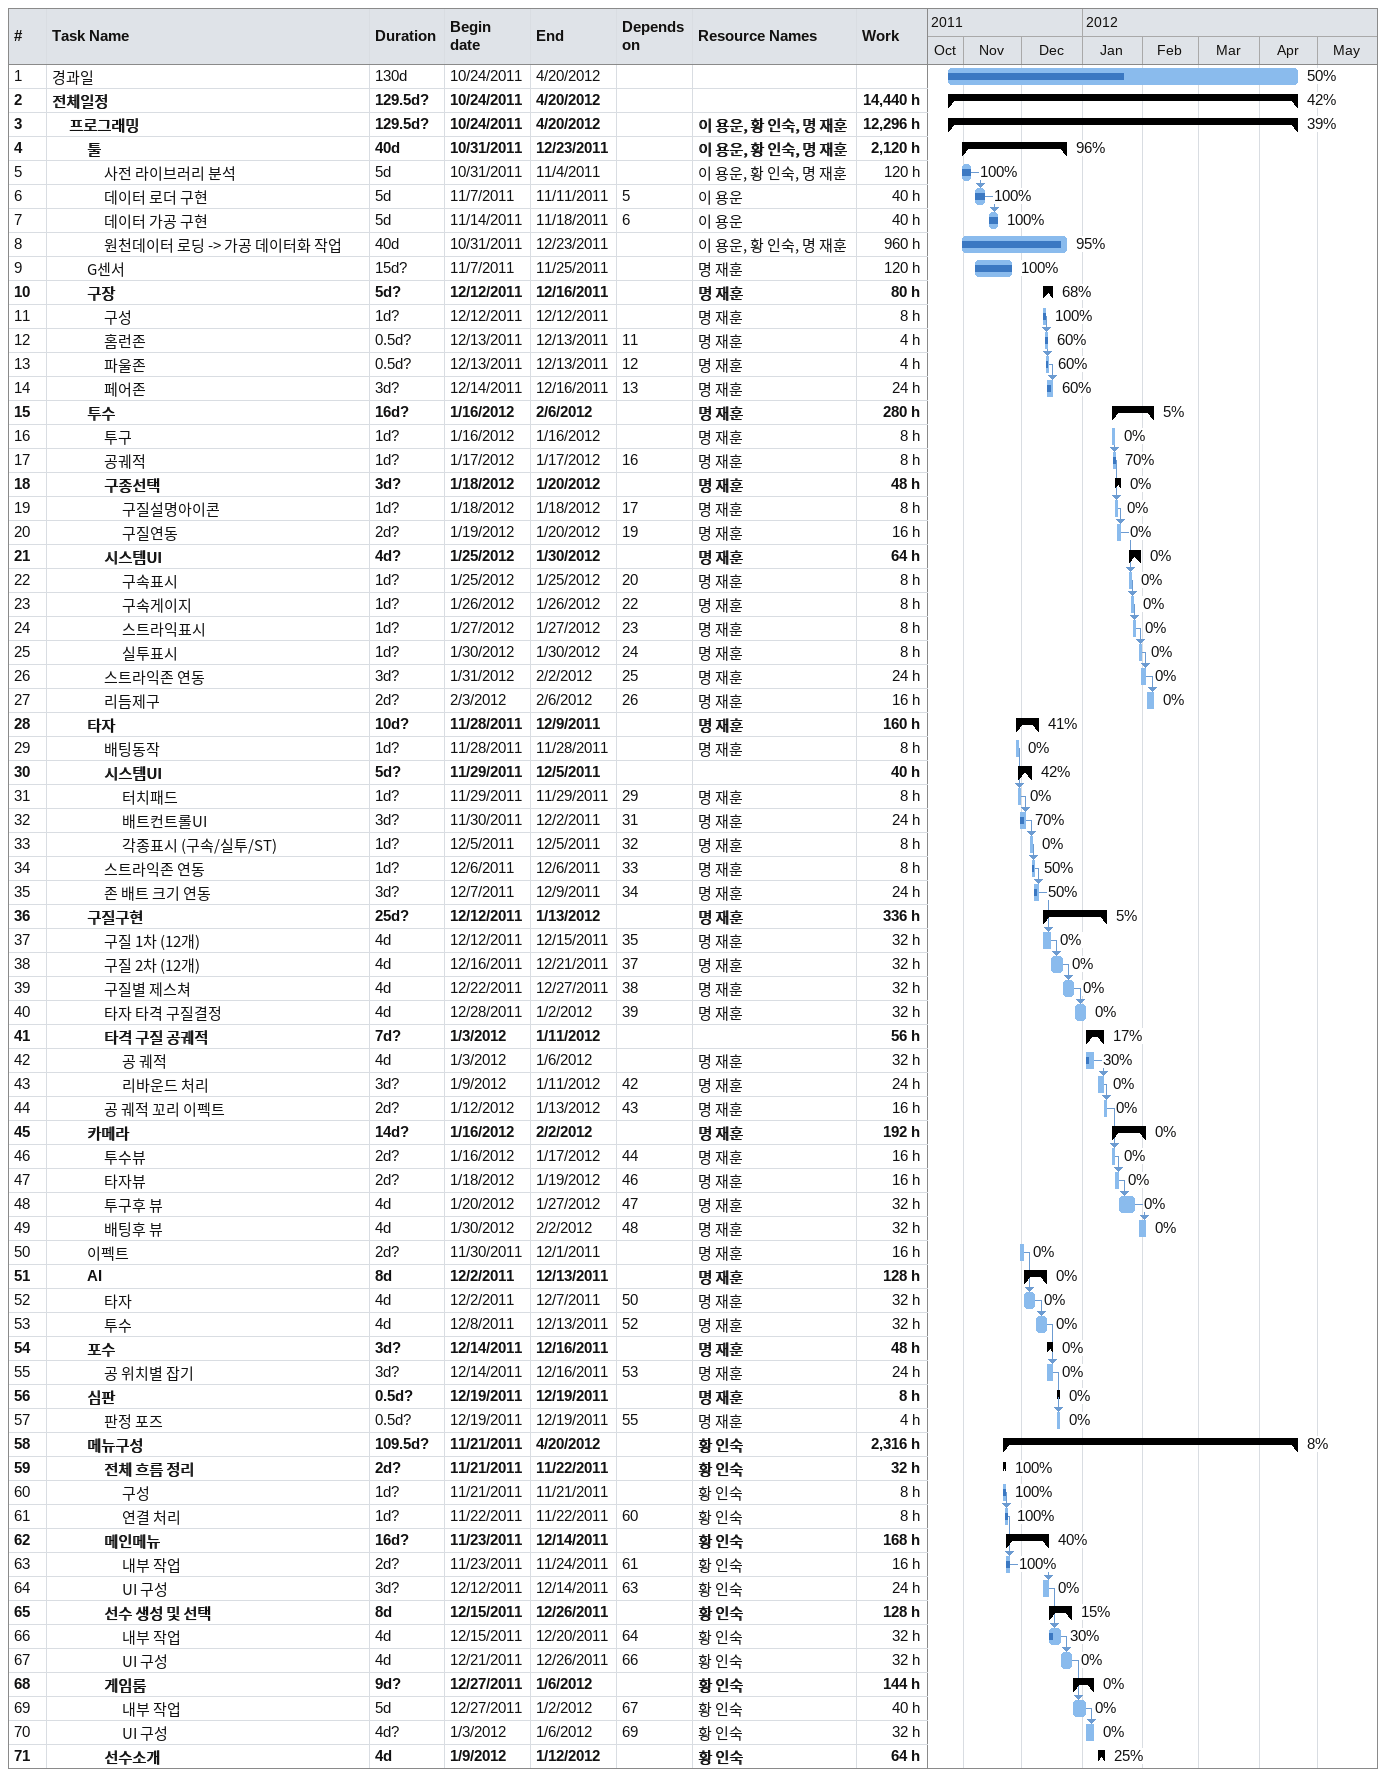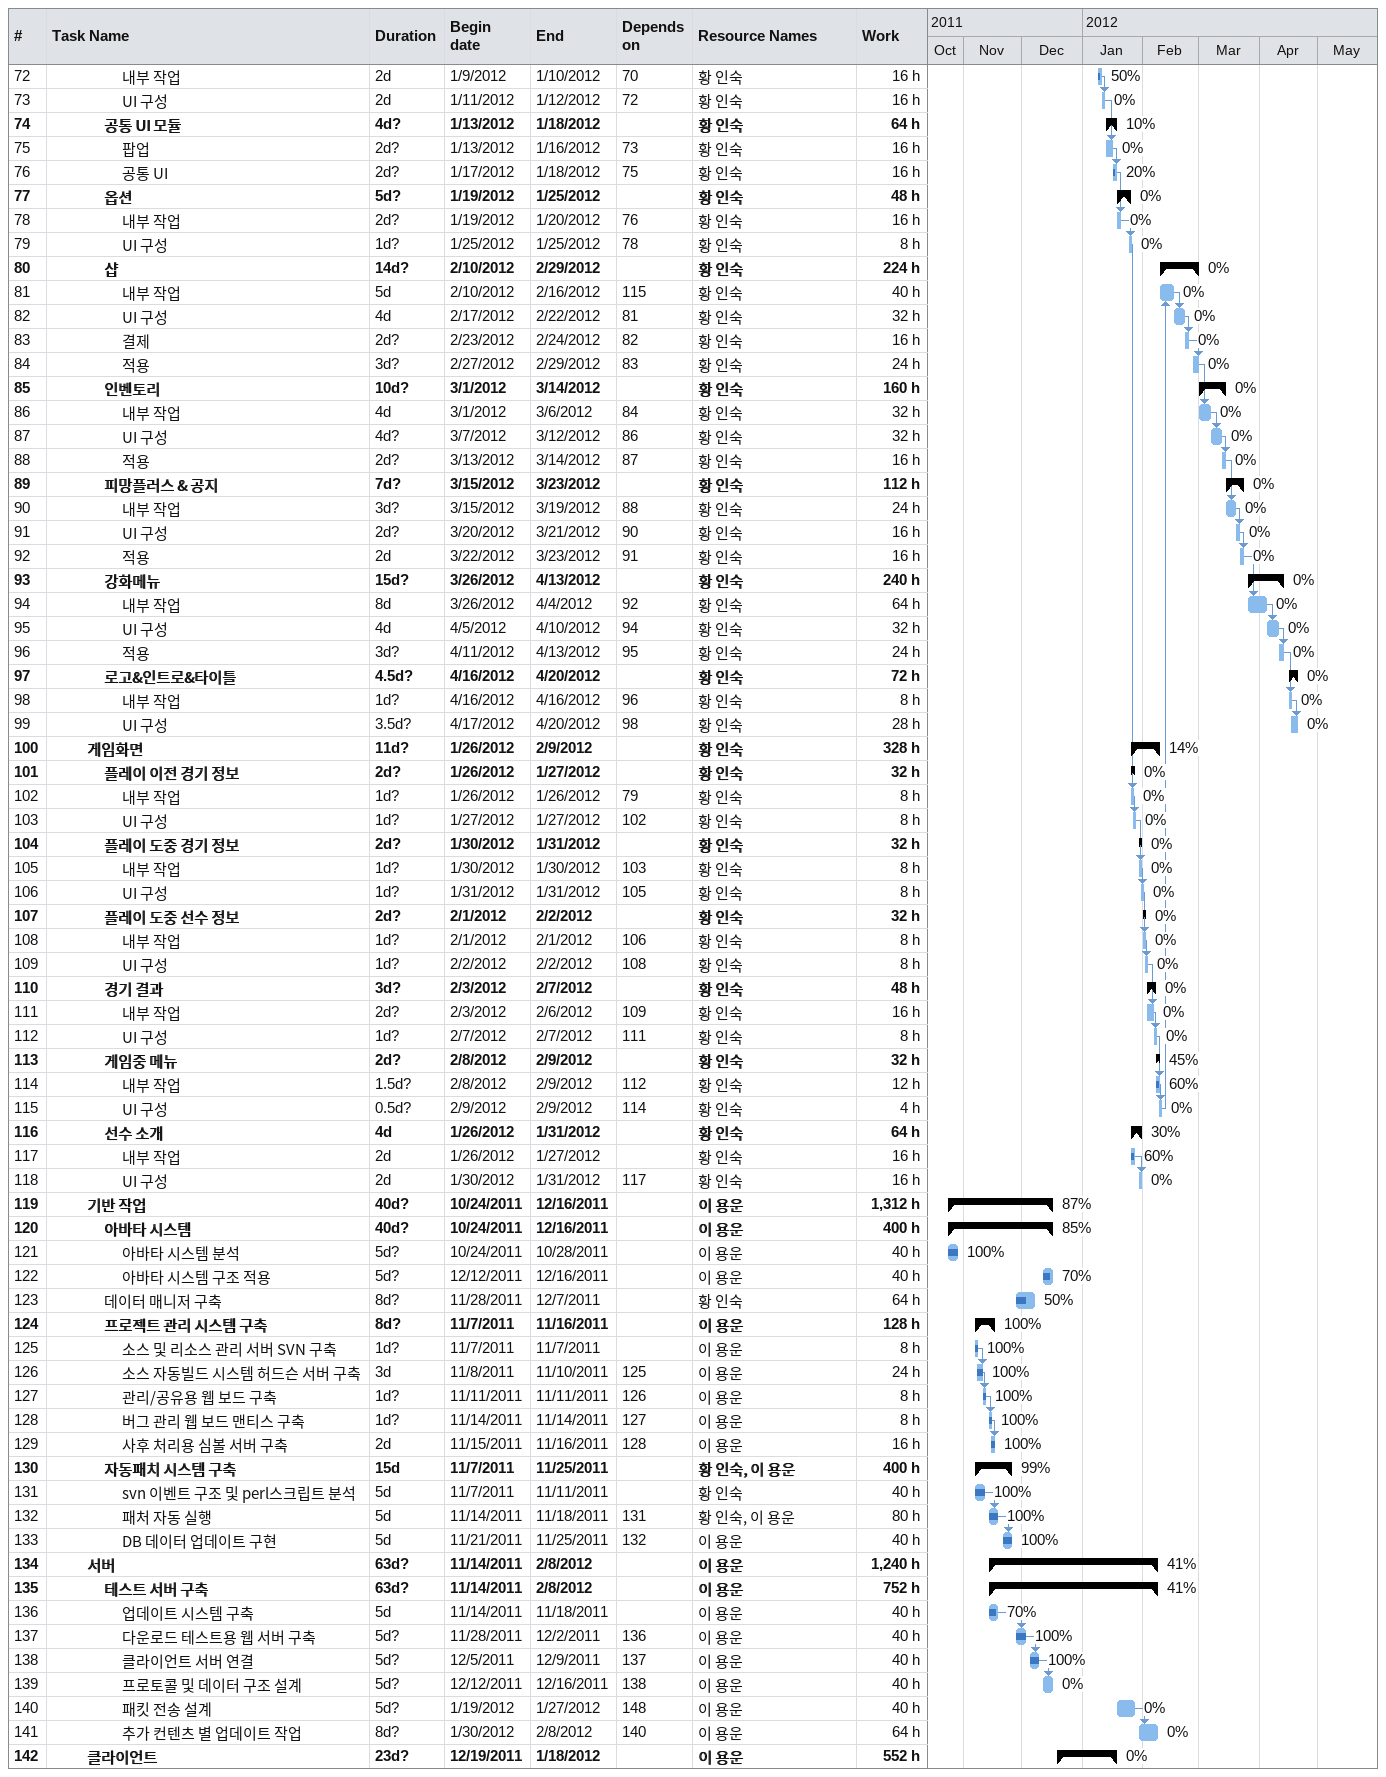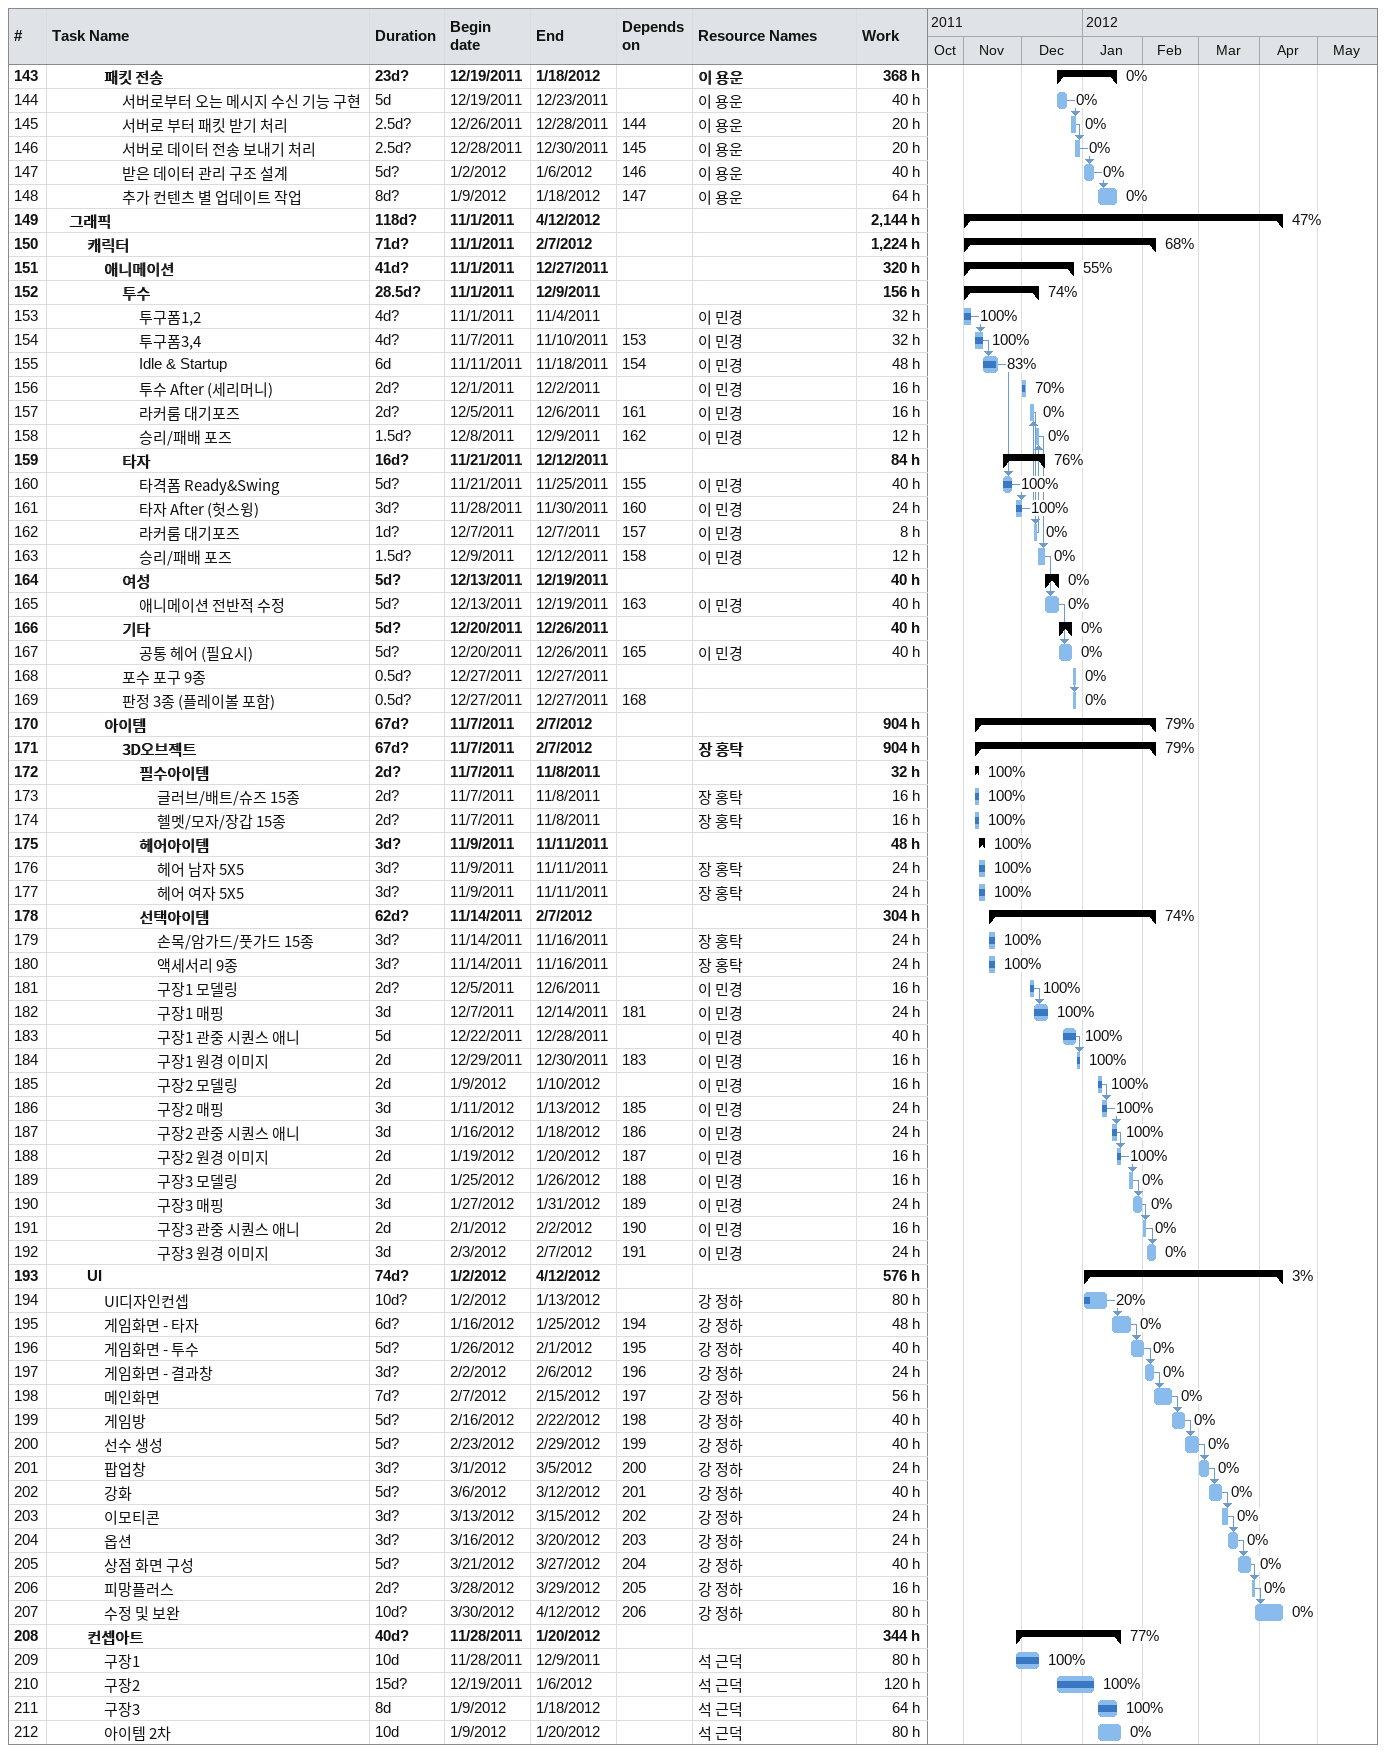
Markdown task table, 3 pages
| ID | Level | Task | Duration | Start | Finish | Predecessors | Resources | % complete | Work (h) |
|---|---|---|---|---|---|---|---|---|---|
| 1 | 1 | 경과일 | 130d | 2011-10-24 | 2012-04-20 |  |  | 50 |  |
| 2 | 1 | **전체일정** | 129.5d? | 2011-10-24 | 2012-04-20 |  |  | 42 | 14440 |
| 3 | 2 | **프로그래밍** | 129.5d? | 2011-10-24 | 2012-04-20 |  | 이 용운, 황 인숙, 명 재훈 | 39 | 12296 |
| 4 | 3 | **툴** | 40d | 2011-10-31 | 2011-12-23 |  | 이 용운, 황 인숙, 명 재훈 | 96 | 2120 |
| 5 | 4 | 사전 라이브러리 분석 | 5d | 2011-10-31 | 2011-11-04 |  | 이 용운, 황 인숙, 명 재훈 | 100 | 120 |
| 6 | 4 | 데이터 로더 구현 | 5d | 2011-11-07 | 2011-11-11 | 5 | 이 용운 | 100 | 40 |
| 7 | 4 | 데이터 가공 구현 | 5d | 2011-11-14 | 2011-11-18 | 6 | 이 용운 | 100 | 40 |
| 8 | 4 | 원천데이터 로딩 -> 가공 데이터화 작업 | 40d | 2011-10-31 | 2011-12-23 |  | 이 용운, 황 인숙, 명 재훈 | 95 | 960 |
| 9 | 3 | G센서 | 15d? | 2011-11-07 | 2011-11-25 |  | 명 재훈 | 100 | 120 |
| 10 | 3 | **구장** | 5d? | 2011-12-12 | 2011-12-16 |  | 명 재훈 | 68 | 80 |
| 11 | 4 | 구성 | 1d? | 2011-12-12 | 2011-12-12 |  | 명 재훈 | 100 | 8 |
| 12 | 4 | 홈런존 | 0.5d? | 2011-12-13 | 2011-12-13 | 11 | 명 재훈 | 60 | 4 |
| 13 | 4 | 파울존 | 0.5d? | 2011-12-13 | 2011-12-13 | 12 | 명 재훈 | 60 | 4 |
| 14 | 4 | 페어존 | 3d? | 2011-12-14 | 2011-12-16 | 13 | 명 재훈 | 60 | 24 |
| 15 | 3 | **투수** | 16d? | 2012-01-16 | 2012-02-06 |  | 명 재훈 | 5 | 280 |
| 16 | 4 | 투구 | 1d? | 2012-01-16 | 2012-01-16 |  | 명 재훈 | 0 | 8 |
| 17 | 4 | 공궤적 | 1d? | 2012-01-17 | 2012-01-17 | 16 | 명 재훈 | 70 | 8 |
| 18 | 4 | **구종선택** | 3d? | 2012-01-18 | 2012-01-20 |  | 명 재훈 | 0 | 48 |
| 19 | 5 | 구질설명아이콘 | 1d? | 2012-01-18 | 2012-01-18 | 17 | 명 재훈 | 0 | 8 |
| 20 | 5 | 구질연동 | 2d? | 2012-01-19 | 2012-01-20 | 19 | 명 재훈 | 0 | 16 |
| 21 | 4 | **시스템UI** | 4d? | 2012-01-25 | 2012-01-30 |  | 명 재훈 | 0 | 64 |
| 22 | 5 | 구속표시 | 1d? | 2012-01-25 | 2012-01-25 | 20 | 명 재훈 | 0 | 8 |
| 23 | 5 | 구속게이지 | 1d? | 2012-01-26 | 2012-01-26 | 22 | 명 재훈 | 0 | 8 |
| 24 | 5 | 스트라익표시 | 1d? | 2012-01-27 | 2012-01-27 | 23 | 명 재훈 | 0 | 8 |
| 25 | 5 | 실투표시 | 1d? | 2012-01-30 | 2012-01-30 | 24 | 명 재훈 | 0 | 8 |
| 26 | 4 | 스트라익존 연동 | 3d? | 2012-01-31 | 2012-02-02 | 25 | 명 재훈 | 0 | 24 |
| 27 | 4 | 리듬제구 | 2d? | 2012-02-03 | 2012-02-06 | 26 | 명 재훈 | 0 | 16 |
| 28 | 3 | **타자** | 10d? | 2011-11-28 | 2011-12-09 |  | 명 재훈 | 41 | 160 |
| 29 | 4 | 배팅동작 | 1d? | 2011-11-28 | 2011-11-28 |  | 명 재훈 | 0 | 8 |
| 30 | 4 | **시스템UI** | 5d? | 2011-11-29 | 2011-12-05 |  |  | 42 | 40 |
| 31 | 5 | 터치패드 | 1d? | 2011-11-29 | 2011-11-29 | 29 | 명 재훈 | 0 | 8 |
| 32 | 5 | 배트컨트롤UI | 3d? | 2011-11-30 | 2011-12-02 | 31 | 명 재훈 | 70 | 24 |
| 33 | 5 | 각종표시 (구속/실투/ST) | 1d? | 2011-12-05 | 2011-12-05 | 32 | 명 재훈 | 0 | 8 |
| 34 | 4 | 스트라익존 연동 | 1d? | 2011-12-06 | 2011-12-06 | 33 | 명 재훈 | 50 | 8 |
| 35 | 4 | 존 배트 크기 연동 | 3d? | 2011-12-07 | 2011-12-09 | 34 | 명 재훈 | 50 | 24 |
| 36 | 3 | **구질구현** | 25d? | 2011-12-12 | 2012-01-13 |  | 명 재훈 | 5 | 336 |
| 37 | 4 | 구질 1차 (12개) | 4d | 2011-12-12 | 2011-12-15 | 35 | 명 재훈 | 0 | 32 |
| 38 | 4 | 구질 2차 (12개) | 4d | 2011-12-16 | 2011-12-21 | 37 | 명 재훈 | 0 | 32 |
| 39 | 4 | 구질별 제스쳐 | 4d | 2011-12-22 | 2011-12-27 | 38 | 명 재훈 | 0 | 32 |
| 40 | 4 | 타자 타격 구질결정 | 4d | 2011-12-28 | 2012-01-02 | 39 | 명 재훈 | 0 | 32 |
| 41 | 4 | **타격 구질 공궤적** | 7d? | 2012-01-03 | 2012-01-11 |  |  | 17 | 56 |
| 42 | 5 | 공 궤적 | 4d | 2012-01-03 | 2012-01-06 |  | 명 재훈 | 30 | 32 |
| 43 | 5 | 리바운드 처리 | 3d? | 2012-01-09 | 2012-01-11 | 42 | 명 재훈 | 0 | 24 |
| 44 | 4 | 공 궤적 꼬리 이펙트 | 2d? | 2012-01-12 | 2012-01-13 | 43 | 명 재훈 | 0 | 16 |
| 45 | 3 | **카메라** | 14d? | 2012-01-16 | 2012-02-02 |  | 명 재훈 | 0 | 192 |
| 46 | 4 | 투수뷰 | 2d? | 2012-01-16 | 2012-01-17 | 44 | 명 재훈 | 0 | 16 |
| 47 | 4 | 타자뷰 | 2d? | 2012-01-18 | 2012-01-19 | 46 | 명 재훈 | 0 | 16 |
| 48 | 4 | 투구후 뷰 | 4d | 2012-01-20 | 2012-01-27 | 47 | 명 재훈 | 0 | 32 |
| 49 | 4 | 배팅후 뷰 | 4d | 2012-01-30 | 2012-02-02 | 48 | 명 재훈 | 0 | 32 |
| 50 | 3 | 이펙트 | 2d? | 2011-11-30 | 2011-12-01 |  | 명 재훈 | 0 | 16 |
| 51 | 3 | **AI** | 8d | 2011-12-02 | 2011-12-13 |  | 명 재훈 | 0 | 128 |
| 52 | 4 | 타자 | 4d | 2011-12-02 | 2011-12-07 | 50 | 명 재훈 | 0 | 32 |
| 53 | 4 | 투수 | 4d | 2011-12-08 | 2011-12-13 | 52 | 명 재훈 | 0 | 32 |
| 54 | 3 | **포수** | 3d? | 2011-12-14 | 2011-12-16 |  | 명 재훈 | 0 | 48 |
| 55 | 4 | 공 위치별 잡기 | 3d? | 2011-12-14 | 2011-12-16 | 53 | 명 재훈 | 0 | 24 |
| 56 | 3 | **심판** | 0.5d? | 2011-12-19 | 2011-12-19 |  | 명 재훈 | 0 | 8 |
| 57 | 4 | 판정 포즈 | 0.5d? | 2011-12-19 | 2011-12-19 | 55 | 명 재훈 | 0 | 4 |
| 58 | 3 | **메뉴구성** | 109.5d? | 2011-11-21 | 2012-04-20 |  | 황 인숙 | 8 | 2316 |
| 59 | 4 | **전체 흐름 정리** | 2d? | 2011-11-21 | 2011-11-22 |  | 황 인숙 | 100 | 32 |
| 60 | 5 | 구성 | 1d? | 2011-11-21 | 2011-11-21 |  | 황 인숙 | 100 | 8 |
| 61 | 5 | 연결 처리 | 1d? | 2011-11-22 | 2011-11-22 | 60 | 황 인숙 | 100 | 8 |
| 62 | 4 | **메인메뉴** | 16d? | 2011-11-23 | 2011-12-14 |  | 황 인숙 | 40 | 168 |
| 63 | 5 | 내부 작업 | 2d? | 2011-11-23 | 2011-11-24 | 61 | 황 인숙 | 100 | 16 |
| 64 | 5 | UI 구성 | 3d? | 2011-12-12 | 2011-12-14 | 63 | 황 인숙 | 0 | 24 |
| 65 | 4 | **선수 생성 및 선택** | 8d | 2011-12-15 | 2011-12-26 |  | 황 인숙 | 15 | 128 |
| 66 | 5 | 내부 작업 | 4d | 2011-12-15 | 2011-12-20 | 64 | 황 인숙 | 30 | 32 |
| 67 | 5 | UI 구성 | 4d | 2011-12-21 | 2011-12-26 | 66 | 황 인숙 | 0 | 32 |
| 68 | 4 | **게임룸** | 9d? | 2011-12-27 | 2012-01-06 |  | 황 인숙 | 0 | 144 |
| 69 | 5 | 내부 작업 | 5d | 2011-12-27 | 2012-01-02 | 67 | 황 인숙 | 0 | 40 |
| 70 | 5 | UI 구성 | 4d? | 2012-01-03 | 2012-01-06 | 69 | 황 인숙 | 0 | 32 |
| 71 | 4 | **선수소개** | 4d | 2012-01-09 | 2012-01-12 |  | 황 인숙 | 25 | 64 |
| 72 | 5 | 내부 작업 | 2d | 2012-01-09 | 2012-01-10 | 70 | 황 인숙 | 50 | 16 |
| 73 | 5 | UI 구성 | 2d | 2012-01-11 | 2012-01-12 | 72 | 황 인숙 | 0 | 16 |
| 74 | 4 | **공통 UI 모듈** | 4d? | 2012-01-13 | 2012-01-18 |  | 황 인숙 | 10 | 64 |
| 75 | 5 | 팝업 | 2d? | 2012-01-13 | 2012-01-16 | 73 | 황 인숙 | 0 | 16 |
| 76 | 5 | 공통 UI | 2d? | 2012-01-17 | 2012-01-18 | 75 | 황 인숙 | 20 | 16 |
| 77 | 4 | **옵션** | 5d? | 2012-01-19 | 2012-01-25 |  | 황 인숙 | 0 | 48 |
| 78 | 5 | 내부 작업 | 2d? | 2012-01-19 | 2012-01-20 | 76 | 황 인숙 | 0 | 16 |
| 79 | 5 | UI 구성 | 1d? | 2012-01-25 | 2012-01-25 | 78 | 황 인숙 | 0 | 8 |
| 80 | 4 | **샵** | 14d? | 2012-02-10 | 2012-02-29 |  | 황 인숙 | 0 | 224 |
| 81 | 5 | 내부 작업 | 5d | 2012-02-10 | 2012-02-16 | 115 | 황 인숙 | 0 | 40 |
| 82 | 5 | UI 구성 | 4d | 2012-02-17 | 2012-02-22 | 81 | 황 인숙 | 0 | 32 |
| 83 | 5 | 결제 | 2d? | 2012-02-23 | 2012-02-24 | 82 | 황 인숙 | 0 | 16 |
| 84 | 5 | 적용 | 3d? | 2012-02-27 | 2012-02-29 | 83 | 황 인숙 | 0 | 24 |
| 85 | 4 | **인벤토리** | 10d? | 2012-03-01 | 2012-03-14 |  | 황 인숙 | 0 | 160 |
| 86 | 5 | 내부 작업 | 4d | 2012-03-01 | 2012-03-06 | 84 | 황 인숙 | 0 | 32 |
| 87 | 5 | UI 구성 | 4d? | 2012-03-07 | 2012-03-12 | 86 | 황 인숙 | 0 | 32 |
| 88 | 5 | 적용 | 2d? | 2012-03-13 | 2012-03-14 | 87 | 황 인숙 | 0 | 16 |
| 89 | 4 | **피망플러스 & 공지** | 7d? | 2012-03-15 | 2012-03-23 |  | 황 인숙 | 0 | 112 |
| 90 | 5 | 내부 작업 | 3d? | 2012-03-15 | 2012-03-19 | 88 | 황 인숙 | 0 | 24 |
| 91 | 5 | UI 구성 | 2d? | 2012-03-20 | 2012-03-21 | 90 | 황 인숙 | 0 | 16 |
| 92 | 5 | 적용 | 2d | 2012-03-22 | 2012-03-23 | 91 | 황 인숙 | 0 | 16 |
| 93 | 4 | **강화메뉴** | 15d? | 2012-03-26 | 2012-04-13 |  | 황 인숙 | 0 | 240 |
| 94 | 5 | 내부 작업 | 8d | 2012-03-26 | 2012-04-04 | 92 | 황 인숙 | 0 | 64 |
| 95 | 5 | UI 구성 | 4d | 2012-04-05 | 2012-04-10 | 94 | 황 인숙 | 0 | 32 |
| 96 | 5 | 적용 | 3d? | 2012-04-11 | 2012-04-13 | 95 | 황 인숙 | 0 | 24 |
| 97 | 4 | **로고&인트로&타이틀** | 4.5d? | 2012-04-16 | 2012-04-20 |  | 황 인숙 | 0 | 72 |
| 98 | 5 | 내부 작업 | 1d? | 2012-04-16 | 2012-04-16 | 96 | 황 인숙 | 0 | 8 |
| 99 | 5 | UI 구성 | 3.5d? | 2012-04-17 | 2012-04-20 | 98 | 황 인숙 | 0 | 28 |
| 100 | 3 | **게임화면** | 11d? | 2012-01-26 | 2012-02-09 |  | 황 인숙 | 14 | 328 |
| 101 | 4 | **플레이 이전 경기 정보** | 2d? | 2012-01-26 | 2012-01-27 |  | 황 인숙 | 0 | 32 |
| 102 | 5 | 내부 작업 | 1d? | 2012-01-26 | 2012-01-26 | 79 | 황 인숙 | 0 | 8 |
| 103 | 5 | UI 구성 | 1d? | 2012-01-27 | 2012-01-27 | 102 | 황 인숙 | 0 | 8 |
| 104 | 4 | **플레이 도중 경기 정보** | 2d? | 2012-01-30 | 2012-01-31 |  | 황 인숙 | 0 | 32 |
| 105 | 5 | 내부 작업 | 1d? | 2012-01-30 | 2012-01-30 | 103 | 황 인숙 | 0 | 8 |
| 106 | 5 | UI 구성 | 1d? | 2012-01-31 | 2012-01-31 | 105 | 황 인숙 | 0 | 8 |
| 107 | 4 | **플레이 도중 선수 정보** | 2d? | 2012-02-01 | 2012-02-02 |  | 황 인숙 | 0 | 32 |
| 108 | 5 | 내부 작업 | 1d? | 2012-02-01 | 2012-02-01 | 106 | 황 인숙 | 0 | 8 |
| 109 | 5 | UI 구성 | 1d? | 2012-02-02 | 2012-02-02 | 108 | 황 인숙 | 0 | 8 |
| 110 | 4 | **경기 결과** | 3d? | 2012-02-03 | 2012-02-07 |  | 황 인숙 | 0 | 48 |
| 111 | 5 | 내부 작업 | 2d? | 2012-02-03 | 2012-02-06 | 109 | 황 인숙 | 0 | 16 |
| 112 | 5 | UI 구성 | 1d? | 2012-02-07 | 2012-02-07 | 111 | 황 인숙 | 0 | 8 |
| 113 | 4 | **게임중 메뉴** | 2d? | 2012-02-08 | 2012-02-09 |  | 황 인숙 | 45 | 32 |
| 114 | 5 | 내부 작업 | 1.5d? | 2012-02-08 | 2012-02-09 | 112 | 황 인숙 | 60 | 12 |
| 115 | 5 | UI 구성 | 0.5d? | 2012-02-09 | 2012-02-09 | 114 | 황 인숙 | 0 | 4 |
| 116 | 4 | **선수 소개** | 4d | 2012-01-26 | 2012-01-31 |  | 황 인숙 | 30 | 64 |
| 117 | 5 | 내부 작업 | 2d | 2012-01-26 | 2012-01-27 |  | 황 인숙 | 60 | 16 |
| 118 | 5 | UI 구성 | 2d | 2012-01-30 | 2012-01-31 | 117 | 황 인숙 | 0 | 16 |
| 119 | 3 | **기반 작업** | 40d? | 2011-10-24 | 2011-12-16 |  | 이 용운 | 87 | 1312 |
| 120 | 4 | **아바타 시스템** | 40d? | 2011-10-24 | 2011-12-16 |  | 이 용운 | 85 | 400 |
| 121 | 5 | 아바타 시스템 분석 | 5d? | 2011-10-24 | 2011-10-28 |  | 이 용운 | 100 | 40 |
| 122 | 5 | 아바타 시스템 구조 적용 | 5d? | 2011-12-12 | 2011-12-16 |  | 이 용운 | 70 | 40 |
| 123 | 4 | 데이터 매니저 구축 | 8d? | 2011-11-28 | 2011-12-07 |  | 황 인숙 | 50 | 64 |
| 124 | 4 | **프로젝트 관리 시스템 구축** | 8d? | 2011-11-07 | 2011-11-16 |  | 이 용운 | 100 | 128 |
| 125 | 5 | 소스 및 리소스 관리 서버 SVN 구축 | 1d? | 2011-11-07 | 2011-11-07 |  | 이 용운 | 100 | 8 |
| 126 | 5 | 소스 자동빌드 시스템 허드슨 서버 구축 | 3d | 2011-11-08 | 2011-11-10 | 125 | 이 용운 | 100 | 24 |
| 127 | 5 | 관리/공유용 웹 보드 구축 | 1d? | 2011-11-11 | 2011-11-11 | 126 | 이 용운 | 100 | 8 |
| 128 | 5 | 버그 관리 웹 보드 맨티스 구축 | 1d? | 2011-11-14 | 2011-11-14 | 127 | 이 용운 | 100 | 8 |
| 129 | 5 | 사후 처리용 심볼 서버 구축 | 2d | 2011-11-15 | 2011-11-16 | 128 | 이 용운 | 100 | 16 |
| 130 | 4 | **자동패치 시스템 구축** | 15d | 2011-11-07 | 2011-11-25 |  | 황 인숙, 이 용운 | 99 | 400 |
| 131 | 5 | svn 이벤트 구조 및 perl스크립트 분석 | 5d | 2011-11-07 | 2011-11-11 |  | 황 인숙 | 100 | 40 |
| 132 | 5 | 패처 자동 실행 | 5d | 2011-11-14 | 2011-11-18 | 131 | 황 인숙, 이 용운 | 100 | 80 |
| 133 | 5 | DB 데이터 업데이트 구현 | 5d | 2011-11-21 | 2011-11-25 | 132 | 이 용운 | 100 | 40 |
| 134 | 3 | **서버** | 63d? | 2011-11-14 | 2012-02-08 |  | 이 용운 | 41 | 1240 |
| 135 | 4 | **테스트 서버 구축** | 63d? | 2011-11-14 | 2012-02-08 |  | 이 용운 | 41 | 752 |
| 136 | 5 | 업데이트 시스템 구축 | 5d | 2011-11-14 | 2011-11-18 |  | 이 용운 | 70 | 40 |
| 137 | 5 | 다운로드 테스트용 웹 서버 구축 | 5d? | 2011-11-28 | 2011-12-02 | 136 | 이 용운 | 100 | 40 |
| 138 | 5 | 클라이언트 서버 연결 | 5d? | 2011-12-05 | 2011-12-09 | 137 | 이 용운 | 100 | 40 |
| 139 | 5 | 프로토콜 및 데이터 구조 설계 | 5d? | 2011-12-12 | 2011-12-16 | 138 | 이 용운 | 0 | 40 |
| 140 | 5 | 패킷 전송 설계 | 5d? | 2012-01-19 | 2012-01-27 | 148 | 이 용운 | 0 | 40 |
| 141 | 5 | 추가 컨텐츠 별 업데이트 작업 | 8d? | 2012-01-30 | 2012-02-08 | 140 | 이 용운 | 0 | 64 |
| 142 | 3 | **클라이언트** | 23d? | 2011-12-19 | 2012-01-18 |  | 이 용운 | 0 | 552 |
| 143 | 4 | **패킷 전송** | 23d? | 2011-12-19 | 2012-01-18 |  | 이 용운 | 0 | 368 |
| 144 | 5 | 서버로부터 오는 메시지 수신 기능 구현 | 5d | 2011-12-19 | 2011-12-23 |  | 이 용운 | 0 | 40 |
| 145 | 5 | 서버로 부터 패킷 받기 처리 | 2.5d? | 2011-12-26 | 2011-12-28 | 144 | 이 용운 | 0 | 20 |
| 146 | 5 | 서버로 데이터 전송 보내기 처리 | 2.5d? | 2011-12-28 | 2011-12-30 | 145 | 이 용운 | 0 | 20 |
| 147 | 5 | 받은 데이터 관리 구조 설계 | 5d? | 2012-01-02 | 2012-01-06 | 146 | 이 용운 | 0 | 40 |
| 148 | 5 | 추가 컨텐츠 별 업데이트 작업 | 8d? | 2012-01-09 | 2012-01-18 | 147 | 이 용운 | 0 | 64 |
| 149 | 2 | **그래픽** | 118d? | 2011-11-01 | 2012-04-12 |  |  | 47 | 2144 |
| 150 | 3 | **캐릭터** | 71d? | 2011-11-01 | 2012-02-07 |  |  | 68 | 1224 |
| 151 | 4 | **애니메이션** | 41d? | 2011-11-01 | 2011-12-27 |  |  | 55 | 320 |
| 152 | 5 | **투수** | 28.5d? | 2011-11-01 | 2011-12-09 |  |  | 74 | 156 |
| 153 | 6 | 투구폼1,2 | 4d? | 2011-11-01 | 2011-11-04 |  | 이 민경 | 100 | 32 |
| 154 | 6 | 투구폼3,4 | 4d? | 2011-11-07 | 2011-11-10 | 153 | 이 민경 | 100 | 32 |
| 155 | 6 | Idle & Startup | 6d | 2011-11-11 | 2011-11-18 | 154 | 이 민경 | 83 | 48 |
| 156 | 6 | 투수 After (세리머니) | 2d? | 2011-12-01 | 2011-12-02 |  | 이 민경 | 70 | 16 |
| 157 | 6 | 라커룸 대기포즈 | 2d? | 2011-12-05 | 2011-12-06 | 161 | 이 민경 | 0 | 16 |
| 158 | 6 | 승리/패배 포즈 | 1.5d? | 2011-12-08 | 2011-12-09 | 162 | 이 민경 | 0 | 12 |
| 159 | 5 | **타자** | 16d? | 2011-11-21 | 2011-12-12 |  |  | 76 | 84 |
| 160 | 6 | 타격폼 Ready&Swing | 5d? | 2011-11-21 | 2011-11-25 | 155 | 이 민경 | 100 | 40 |
| 161 | 6 | 타자 After (헛스윙) | 3d? | 2011-11-28 | 2011-11-30 | 160 | 이 민경 | 100 | 24 |
| 162 | 6 | 라커룸 대기포즈 | 1d? | 2011-12-07 | 2011-12-07 | 157 | 이 민경 | 0 | 8 |
| 163 | 6 | 승리/패배 포즈 | 1.5d? | 2011-12-09 | 2011-12-12 | 158 | 이 민경 | 0 | 12 |
| 164 | 5 | **여성** | 5d? | 2011-12-13 | 2011-12-19 |  |  | 0 | 40 |
| 165 | 6 | 애니메이션 전반적 수정 | 5d? | 2011-12-13 | 2011-12-19 | 163 | 이 민경 | 0 | 40 |
| 166 | 5 | **기타** | 5d? | 2011-12-20 | 2011-12-26 |  |  | 0 | 40 |
| 167 | 6 | 공통 헤어 (필요시) | 5d? | 2011-12-20 | 2011-12-26 | 165 | 이 민경 | 0 | 40 |
| 168 | 5 | 포수 포구 9종 | 0.5d? | 2011-12-27 | 2011-12-27 |  |  | 0 |  |
| 169 | 5 | 판정 3종 (플레이볼 포함) | 0.5d? | 2011-12-27 | 2011-12-27 | 168 |  | 0 |  |
| 170 | 4 | **아이템** | 67d? | 2011-11-07 | 2012-02-07 |  |  | 79 | 904 |
| 171 | 5 | **3D오브젝트** | 67d? | 2011-11-07 | 2012-02-07 |  | 장 홍탁 | 79 | 904 |
| 172 | 6 | **필수아이템** | 2d? | 2011-11-07 | 2011-11-08 |  |  | 100 | 32 |
| 173 | 7 | 글러브/배트/슈즈 15종 | 2d? | 2011-11-07 | 2011-11-08 |  | 장 홍탁 | 100 | 16 |
| 174 | 7 | 헬멧/모자/장갑 15종 | 2d? | 2011-11-07 | 2011-11-08 |  | 장 홍탁 | 100 | 16 |
| 175 | 6 | **헤어아이템** | 3d? | 2011-11-09 | 2011-11-11 |  |  | 100 | 48 |
| 176 | 7 | 헤어 남자 5X5 | 3d? | 2011-11-09 | 2011-11-11 |  | 장 홍탁 | 100 | 24 |
| 177 | 7 | 헤어 여자 5X5 | 3d? | 2011-11-09 | 2011-11-11 |  | 장 홍탁 | 100 | 24 |
| 178 | 6 | **선택아이템** | 62d? | 2011-11-14 | 2012-02-07 |  |  | 74 | 304 |
| 179 | 7 | 손목/암가드/풋가드 15종 | 3d? | 2011-11-14 | 2011-11-16 |  | 장 홍탁 | 100 | 24 |
| 180 | 7 | 액세서리 9종 | 3d? | 2011-11-14 | 2011-11-16 |  | 장 홍탁 | 100 | 24 |
| 181 | 7 | 구장1 모델링 | 2d? | 2011-12-05 | 2011-12-06 |  | 이 민경 | 100 | 16 |
| 182 | 7 | 구장1 매핑 | 3d | 2011-12-07 | 2011-12-14 | 181 | 이 민경 | 100 | 24 |
| 183 | 7 | 구장1 관중 시퀀스 애니 | 5d | 2011-12-22 | 2011-12-28 |  | 이 민경 | 100 | 40 |
| 184 | 7 | 구장1 원경 이미지 | 2d | 2011-12-29 | 2011-12-30 | 183 | 이 민경 | 100 | 16 |
| 185 | 7 | 구장2 모델링 | 2d | 2012-01-09 | 2012-01-10 |  | 이 민경 | 100 | 16 |
| 186 | 7 | 구장2 매핑 | 3d | 2012-01-11 | 2012-01-13 | 185 | 이 민경 | 100 | 24 |
| 187 | 7 | 구장2 관중 시퀀스 애니 | 3d | 2012-01-16 | 2012-01-18 | 186 | 이 민경 | 100 | 24 |
| 188 | 7 | 구장2 원경 이미지 | 2d | 2012-01-19 | 2012-01-20 | 187 | 이 민경 | 100 | 16 |
| 189 | 7 | 구장3 모델링 | 2d | 2012-01-25 | 2012-01-26 | 188 | 이 민경 | 0 | 16 |
| 190 | 7 | 구장3 매핑 | 3d | 2012-01-27 | 2012-01-31 | 189 | 이 민경 | 0 | 24 |
| 191 | 7 | 구장3 관중 시퀀스 애니 | 2d | 2012-02-01 | 2012-02-02 | 190 | 이 민경 | 0 | 16 |
| 192 | 7 | 구장3 원경 이미지 | 3d | 2012-02-03 | 2012-02-07 | 191 | 이 민경 | 0 | 24 |
| 193 | 3 | **UI** | 74d? | 2012-01-02 | 2012-04-12 |  |  | 3 | 576 |
| 194 | 4 | UI디자인컨셉 | 10d? | 2012-01-02 | 2012-01-13 |  | 강 정하 | 20 | 80 |
| 195 | 4 | 게임화면 - 타자 | 6d? | 2012-01-16 | 2012-01-25 | 194 | 강 정하 | 0 | 48 |
| 196 | 4 | 게임화면 - 투수 | 5d? | 2012-01-26 | 2012-02-01 | 195 | 강 정하 | 0 | 40 |
| 197 | 4 | 게임화면 - 결과창 | 3d? | 2012-02-02 | 2012-02-06 | 196 | 강 정하 | 0 | 24 |
| 198 | 4 | 메인화면 | 7d? | 2012-02-07 | 2012-02-15 | 197 | 강 정하 | 0 | 56 |
| 199 | 4 | 게임방 | 5d? | 2012-02-16 | 2012-02-22 | 198 | 강 정하 | 0 | 40 |
| 200 | 4 | 선수 생성 | 5d? | 2012-02-23 | 2012-02-29 | 199 | 강 정하 | 0 | 40 |
| 201 | 4 | 팝업창 | 3d? | 2012-03-01 | 2012-03-05 | 200 | 강 정하 | 0 | 24 |
| 202 | 4 | 강화 | 5d? | 2012-03-06 | 2012-03-12 | 201 | 강 정하 | 0 | 40 |
| 203 | 4 | 이모티콘 | 3d? | 2012-03-13 | 2012-03-15 | 202 | 강 정하 | 0 | 24 |
| 204 | 4 | 옵션 | 3d? | 2012-03-16 | 2012-03-20 | 203 | 강 정하 | 0 | 24 |
| 205 | 4 | 상점 화면 구성 | 5d? | 2012-03-21 | 2012-03-27 | 204 | 강 정하 | 0 | 40 |
| 206 | 4 | 피망플러스 | 2d? | 2012-03-28 | 2012-03-29 | 205 | 강 정하 | 0 | 16 |
| 207 | 4 | 수정 및 보완 | 10d? | 2012-03-30 | 2012-04-12 | 206 | 강 정하 | 0 | 80 |
| 208 | 3 | **컨셉아트** | 40d? | 2011-11-28 | 2012-01-20 |  |  | 77 | 344 |
| 209 | 4 | 구장1 | 10d | 2011-11-28 | 2011-12-09 |  | 석 근덕 | 100 | 80 |
| 210 | 4 | 구장2 | 15d? | 2011-12-19 | 2012-01-06 |  | 석 근덕 | 100 | 120 |
| 211 | 4 | 구장3 | 8d | 2012-01-09 | 2012-01-18 |  | 석 근덕 | 100 | 64 |
| 212 | 4 | 아이템 2차 | 10d | 2012-01-09 | 2012-01-20 |  | 석 근덕 | 0 | 80 |
